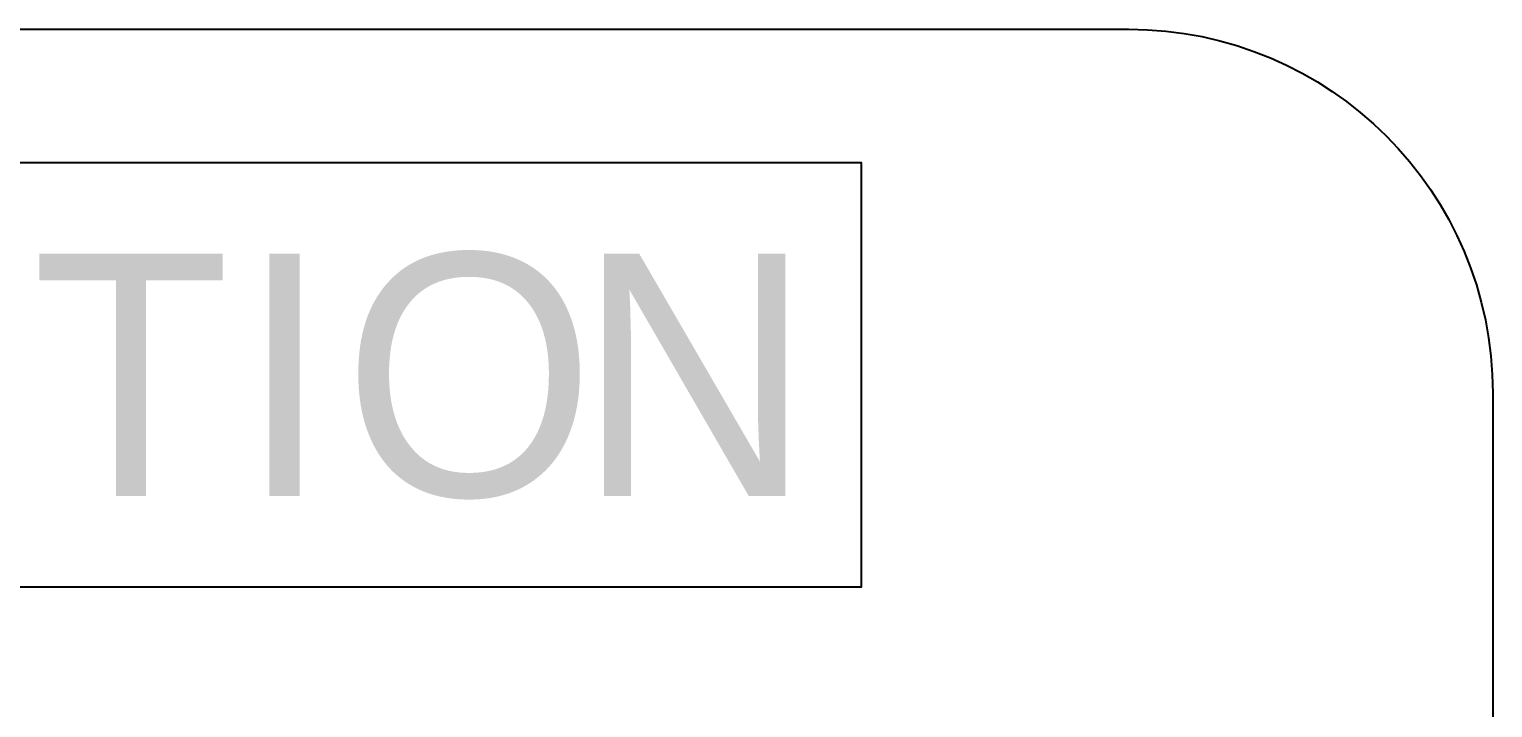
# Model space of a CAD drawing. Header units: millimetres. Extents: x 0 to 2059, y -1982 to 155.
# Drawn here: x 19.94 to 39.72, y 40.11 to 49.28 of the extents above; entities that cross this region are included whole.
import ezdxf

# ---------------------------------------------------------------- set-up
doc = ezdxf.new("R2010")
doc.units = ezdxf.units.MM
doc.header["$LTSCALE"] = 0.01
doc.layers.add('L18', color=4, linetype='Continuous')
doc.styles.add('Dseries', font='Dseries.shx')

msp = doc.modelspace()

# ---------------------------------------------------------------- linework, layer by layer
at = {"layer": 'L18'}
msp.add_lwpolyline([(0.361736858678039, 5.823868045730663), (0.361736858678039, 44.36386804573066, -0.4142135623730951), (5.281736858678038, 49.28386804573066), (34.80173685867805, 49.28386804573066, -0.4142135623730949), (39.72173685867805, 44.36386804573066), (39.72173685867803, 5.823868045730663, -0.4497603030729941), (34.80173685867803, 1.718236105426356), (5.281736858678038, 1.718236105426356, -0.4497603030729941)], format="xyb", close=True, dxfattribs=at)
msp.add_lwpolyline([(8.897121517768952, 41.73986804573067), (8.897121517768952, 47.47986804573067), (31.18635219958712, 47.47986804573067), (31.18635219958712, 41.73986804573067)], close=True, dxfattribs=at)

# ---------------------------------------------------------------- texts
at = {"layer": 'L18', "style": 'Dseries'}
for s, p in [('O', (24.17917265413259, 42.96986804573067)), ('T', (19.97629992685986, 42.96986804573067)), ('I', (22.78079310867805, 42.96986804573067)), ('N', (27.34875219958713, 42.96986804573067))]:
    msp.add_text(s, height=3.28, dxfattribs=at).set_placement(p)

doc.saveas('drawing.dxf')
